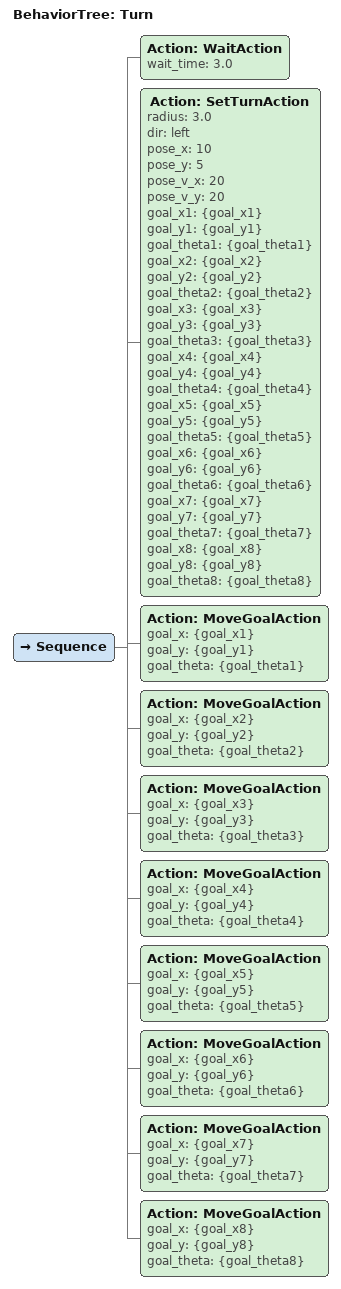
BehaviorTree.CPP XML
<root main_tree_to_execute = "Turn" >
    <BehaviorTree ID="Turn">
        <Sequence>
            <!-- subscribe buoy position -->
            <!-- subscribe v position, vehicle position and set pose_v, pose -->
            <Action ID="WaitAction" wait_time="3.0"/>

            <!-- set turn raduis and direction -->
            <!-- dir = left or right -->
            <Action ID="SetTurnAction"
                        radius="3.0" dir="left" pose_x="10" pose_y="5" pose_v_x="20" pose_v_y="20"
                        goal_x1="{goal_x1}" goal_y1="{goal_y1}" goal_theta1="{goal_theta1}"
                        goal_x2="{goal_x2}" goal_y2="{goal_y2}" goal_theta2="{goal_theta2}"
                        goal_x3="{goal_x3}" goal_y3="{goal_y3}" goal_theta3="{goal_theta3}"
                        goal_x4="{goal_x4}" goal_y4="{goal_y4}" goal_theta4="{goal_theta4}"
                        goal_x5="{goal_x5}" goal_y5="{goal_y5}" goal_theta5="{goal_theta5}"
                        goal_x6="{goal_x6}" goal_y6="{goal_y6}" goal_theta6="{goal_theta6}"
                        goal_x7="{goal_x7}" goal_y7="{goal_y7}" goal_theta7="{goal_theta7}"
                        goal_x8="{goal_x8}" goal_y8="{goal_y8}" goal_theta8="{goal_theta8}"/>

            <Action ID="MoveGoalAction" goal_x="{goal_x1}" goal_y="{goal_y1}" goal_theta="{goal_theta1}"/>
            <Action ID="MoveGoalAction" goal_x="{goal_x2}" goal_y="{goal_y2}" goal_theta="{goal_theta2}"/>
            <Action ID="MoveGoalAction" goal_x="{goal_x3}" goal_y="{goal_y3}" goal_theta="{goal_theta3}"/>
            <Action ID="MoveGoalAction" goal_x="{goal_x4}" goal_y="{goal_y4}" goal_theta="{goal_theta4}"/>
            <Action ID="MoveGoalAction" goal_x="{goal_x5}" goal_y="{goal_y5}" goal_theta="{goal_theta5}"/>
            <Action ID="MoveGoalAction" goal_x="{goal_x6}" goal_y="{goal_y6}" goal_theta="{goal_theta6}"/>
            <Action ID="MoveGoalAction" goal_x="{goal_x7}" goal_y="{goal_y7}" goal_theta="{goal_theta7}"/>
            <Action ID="MoveGoalAction" goal_x="{goal_x8}" goal_y="{goal_y8}" goal_theta="{goal_theta8}"/>
        </Sequence>
    </BehaviorTree>
</root>
